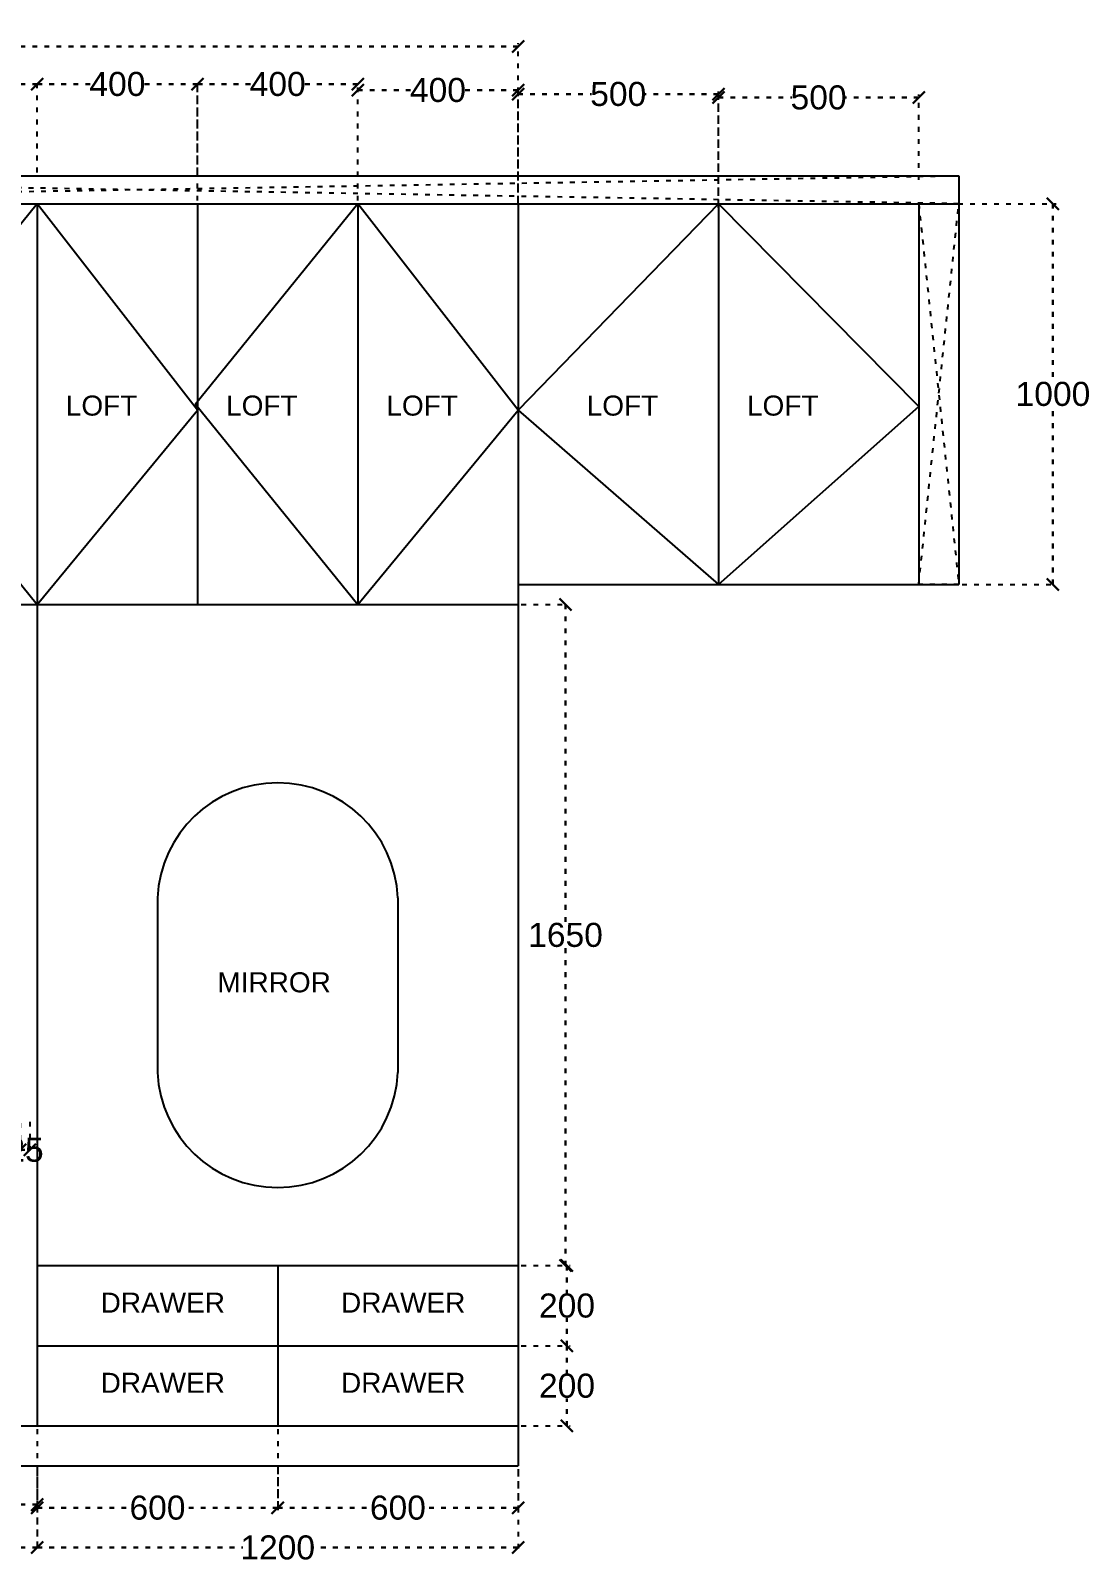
# Model space of a CAD drawing. Header units: millimetres. Extents: x 220712 to 1505573, y -354410 to 241923.
# Drawn here: x 339682 to 342324, y 117623 to 121448 of the extents above; entities that cross this region are included whole.
import ezdxf

# ---------------------------------------------------------------- set-up
doc = ezdxf.new("R2010")
doc.units = ezdxf.units.MM
doc.header["$MEASUREMENT"] = 0
doc.linetypes.add('ACAD_ISO03W100', pattern=[30, 12, -18])
doc.layers.add('Walls', color=253, linetype='Continuous')
doc.styles.get("Standard").update_dxf_attribs({"font": 'arial.ttf'})
doc.dimstyles.get("Standard").update_dxf_attribs({"dimtxt": 60, "dimasz": 30, "dimexe": 7.75, "dimexo": 8.13, "dimgap": 0.63, "dimtad": 0, "dimtih": 1, "dimtoh": 1, "dimdec": 0, "dimzin": 0, "dimtxsty": 'Standard', "dimblk": 'OBLIQUE', "dimcen": 2.25, "dimclrd": 1, "dimclre": 1, "dimclrt": 1, "dimadec": 0, "dimazin": 0, "dimtfac": 1, "dimtdec": 0, "dimtofl": 0, "dimtmove": 0, "dimatfit": 3, "dimfxl": 1, "dimtolj": 1, "dimtzin": 0, "dimlwd": 30, "dimarcsym": 0})

# ---------------------------------------------------------------- blocks, each defined once
blk = doc.blocks.new('_Oblique')
at = {"color": 0, "linetype": 'ByBlock', "lineweight": -2}
blk.add_line((-0.5, -0.5), (0.5, 0.5), dxfattribs=at)
blk = doc.blocks.new('*D1116')
at = {"layer": 'Defpoints', "color": 0, "linetype": 'ACAD_ISO03W100', "transparency": 16777216}
for p in [(340498.6, 121299.2), (340498.6, 121015.7), (340898.6, 121015.7)]:
    blk.add_point(p, dxfattribs=at)
at = {"layer": 'Walls', "color": 1, "linetype": 'ACAD_ISO03W100', "lineweight": -2, "transparency": 16777216}
for p, q in [((340498.6, 121023.8), (340498.6, 121307)), ((340898.6, 121023.8), (340898.6, 121307))]:
    blk.add_line(p, q, dxfattribs=at)
at = {"layer": 'Walls', "color": 1, "linetype": 'ACAD_ISO03W100', "lineweight": 30, "transparency": 16777216}
for p, q in [((340498.6, 121299.2), (340630.5, 121299.2)), ((340898.6, 121299.2), (340766.6, 121299.2))]:
    blk.add_line(p, q, dxfattribs=at)
at = {"layer": 'Walls', "color": 1, "linetype": 'ACAD_ISO03W100', "lineweight": 30, "transparency": 16777216, "xscale": 30, "yscale": 30, "zscale": 30, "rotation": 180}
blk.add_blockref('_Oblique', (340498.6, 121299.2), dxfattribs=at)
at = {"layer": 'Walls', "color": 1, "linetype": 'ACAD_ISO03W100', "lineweight": 30, "transparency": 16777216, "xscale": 30, "yscale": 30, "zscale": 30}
blk.add_blockref('_Oblique', (340898.6, 121299.2), dxfattribs=at)
at = {"layer": 'Walls', "color": 1, "linetype": 'ACAD_ISO03W100', "transparency": 16777216, "insert": (340698.6, 121299.2), "char_height": 60, "attachment_point": 5}
blk.add_mtext('\\A1;400', dxfattribs=at)
blk = doc.blocks.new('*D1117')
at = {"layer": 'Defpoints', "color": 0, "linetype": 'ACAD_ISO03W100', "transparency": 16777216}
for p in [(340098.6, 121314.2), (340098.6, 121015.7), (340498.6, 121015.7)]:
    blk.add_point(p, dxfattribs=at)
at = {"layer": 'Walls', "color": 1, "linetype": 'ACAD_ISO03W100', "lineweight": -2, "transparency": 16777216}
for p, q in [((340098.6, 121023.8), (340098.6, 121322)), ((340498.6, 121023.8), (340498.6, 121322))]:
    blk.add_line(p, q, dxfattribs=at)
at = {"layer": 'Walls', "color": 1, "linetype": 'ACAD_ISO03W100', "lineweight": 30, "transparency": 16777216}
for p, q in [((340098.6, 121314.2), (340230.5, 121314.2)), ((340498.6, 121314.2), (340366.6, 121314.2))]:
    blk.add_line(p, q, dxfattribs=at)
at = {"layer": 'Walls', "color": 1, "linetype": 'ACAD_ISO03W100', "lineweight": 30, "transparency": 16777216, "xscale": 30, "yscale": 30, "zscale": 30, "rotation": 180}
blk.add_blockref('_Oblique', (340098.6, 121314.2), dxfattribs=at)
at = {"layer": 'Walls', "color": 1, "linetype": 'ACAD_ISO03W100', "lineweight": 30, "transparency": 16777216, "xscale": 30, "yscale": 30, "zscale": 30}
blk.add_blockref('_Oblique', (340498.6, 121314.2), dxfattribs=at)
at = {"layer": 'Walls', "color": 1, "linetype": 'ACAD_ISO03W100', "transparency": 16777216, "insert": (340298.6, 121314.2), "char_height": 60, "attachment_point": 5}
blk.add_mtext('\\A1;400', dxfattribs=at)
blk = doc.blocks.new('*D1109')
at = {"layer": 'Defpoints', "color": 0, "linetype": 'ACAD_ISO03W100', "transparency": 16777216}
for p in [(339698.6, 121314.2), (339698.6, 121085.7), (340098.6, 121085.7)]:
    blk.add_point(p, dxfattribs=at)
at = {"layer": 'Walls', "color": 1, "linetype": 'ACAD_ISO03W100', "lineweight": -2, "transparency": 16777216}
for p, q in [((339698.6, 121093.8), (339698.6, 121322)), ((340098.6, 121093.8), (340098.6, 121322))]:
    blk.add_line(p, q, dxfattribs=at)
at = {"layer": 'Walls', "color": 1, "linetype": 'ACAD_ISO03W100', "lineweight": 30, "transparency": 16777216}
for p, q in [((339698.6, 121314.2), (339830.5, 121314.2)), ((340098.6, 121314.2), (339966.6, 121314.2))]:
    blk.add_line(p, q, dxfattribs=at)
at = {"layer": 'Walls', "color": 1, "linetype": 'ACAD_ISO03W100', "lineweight": 30, "transparency": 16777216, "xscale": 30, "yscale": 30, "zscale": 30, "rotation": 180}
blk.add_blockref('_Oblique', (339698.6, 121314.2), dxfattribs=at)
at = {"layer": 'Walls', "color": 1, "linetype": 'ACAD_ISO03W100', "lineweight": 30, "transparency": 16777216, "xscale": 30, "yscale": 30, "zscale": 30}
blk.add_blockref('_Oblique', (340098.6, 121314.2), dxfattribs=at)
at = {"layer": 'Walls', "color": 1, "linetype": 'ACAD_ISO03W100', "transparency": 16777216, "insert": (339898.6, 121314.2), "char_height": 60, "attachment_point": 5}
blk.add_mtext('\\A1;400', dxfattribs=at)
blk = doc.blocks.new('*D1110')
at = {"layer": 'Defpoints', "color": 0, "linetype": 'ACAD_ISO03W100', "transparency": 16777216}
for p in [(339298.6, 121314.2), (339298.6, 121085.7), (339698.6, 121085.7)]:
    blk.add_point(p, dxfattribs=at)
at = {"layer": 'Walls', "color": 1, "linetype": 'ACAD_ISO03W100', "lineweight": -2, "transparency": 16777216}
for p, q in [((339298.6, 121093.8), (339298.6, 121322)), ((339698.6, 121093.8), (339698.6, 121322))]:
    blk.add_line(p, q, dxfattribs=at)
at = {"layer": 'Walls', "color": 1, "linetype": 'ACAD_ISO03W100', "lineweight": 30, "transparency": 16777216}
for p, q in [((339298.6, 121314.2), (339430.5, 121314.2)), ((339698.6, 121314.2), (339566.6, 121314.2))]:
    blk.add_line(p, q, dxfattribs=at)
at = {"layer": 'Walls', "color": 1, "linetype": 'ACAD_ISO03W100', "lineweight": 30, "transparency": 16777216, "xscale": 30, "yscale": 30, "zscale": 30, "rotation": 180}
blk.add_blockref('_Oblique', (339298.6, 121314.2), dxfattribs=at)
at = {"layer": 'Walls', "color": 1, "linetype": 'ACAD_ISO03W100', "lineweight": 30, "transparency": 16777216, "xscale": 30, "yscale": 30, "zscale": 30}
blk.add_blockref('_Oblique', (339698.6, 121314.2), dxfattribs=at)
at = {"layer": 'Walls', "color": 1, "linetype": 'ACAD_ISO03W100', "transparency": 16777216, "insert": (339498.6, 121314.2), "char_height": 60, "attachment_point": 5}
blk.add_mtext('\\A1;400', dxfattribs=at)
blk = doc.blocks.new('*D1111')
at = {"layer": 'Defpoints', "color": 0, "linetype": 'ACAD_ISO03W100', "transparency": 16777216}
for p in [(340898.6, 121408.3), (337848.6, 121015.7), (340898.6, 121015.7)]:
    blk.add_point(p, dxfattribs=at)
at = {"layer": 'Walls', "color": 1, "linetype": 'ACAD_ISO03W100', "lineweight": -2, "transparency": 16777216}
for p, q in [((337848.6, 121023.8), (337848.6, 121416)), ((340898.6, 121023.8), (340898.6, 121416))]:
    blk.add_line(p, q, dxfattribs=at)
at = {"layer": 'Walls', "color": 1, "linetype": 'ACAD_ISO03W100', "lineweight": 30, "transparency": 16777216}
for p, q in [((337848.6, 121408.3), (339283.5, 121408.3)), ((340898.6, 121408.3), (339463.7, 121408.3))]:
    blk.add_line(p, q, dxfattribs=at)
at = {"layer": 'Walls', "color": 1, "linetype": 'ACAD_ISO03W100', "lineweight": 30, "transparency": 16777216, "xscale": 30, "yscale": 30, "zscale": 30, "rotation": 180}
blk.add_blockref('_Oblique', (337848.6, 121408.3), dxfattribs=at)
at = {"layer": 'Walls', "color": 1, "linetype": 'ACAD_ISO03W100', "lineweight": 30, "transparency": 16777216, "xscale": 30, "yscale": 30, "zscale": 30}
blk.add_blockref('_Oblique', (340898.6, 121408.3), dxfattribs=at)
at = {"layer": 'Walls', "color": 1, "linetype": 'ACAD_ISO03W100', "transparency": 16777216, "insert": (339373.6, 121408.3), "char_height": 60, "attachment_point": 5}
blk.add_mtext('\\A1;3050', dxfattribs=at)
blk = doc.blocks.new('*D1122')
at = {"layer": 'Defpoints', "color": 0, "linetype": 'ACAD_ISO03W100', "transparency": 16777216}
for p in [(340898.6, 118165.7), (340898.6, 117965.7), (341020.7, 117965.7)]:
    blk.add_point(p, dxfattribs=at)
at = {"layer": 'Walls', "color": 1, "linetype": 'ACAD_ISO03W100', "lineweight": -2, "transparency": 16777216}
for p, q in [((340906.7, 118165.7), (341028.5, 118165.7)), ((340906.7, 117965.7), (341028.5, 117965.7))]:
    blk.add_line(p, q, dxfattribs=at)
at = {"layer": 'Walls', "color": 1, "linetype": 'ACAD_ISO03W100', "lineweight": 30, "transparency": 16777216}
for p, q in [((341020.7, 118165.7), (341020.7, 118096.9)), ((341020.7, 117965.7), (341020.7, 118034.4))]:
    blk.add_line(p, q, dxfattribs=at)
at = {"layer": 'Walls', "color": 1, "linetype": 'ACAD_ISO03W100', "lineweight": 30, "transparency": 16777216, "xscale": 30, "yscale": 30, "zscale": 30}
for p, rotation in [((341020.7, 118165.7), 90), ((341020.7, 117965.7), 270)]:
    blk.add_blockref('_Oblique', p, dxfattribs=dict(at, rotation=rotation))
at = {"layer": 'Walls', "color": 1, "linetype": 'ACAD_ISO03W100', "transparency": 16777216, "insert": (341020.7, 118065.7), "char_height": 60, "attachment_point": 5}
blk.add_mtext('\\A1;200', dxfattribs=at)
blk = doc.blocks.new('*D1123')
at = {"layer": 'Defpoints', "color": 0, "linetype": 'ACAD_ISO03W100', "transparency": 16777216}
for p in [(340898.6, 118365.7), (340898.6, 118165.7), (341020.7, 118165.7)]:
    blk.add_point(p, dxfattribs=at)
at = {"layer": 'Walls', "color": 1, "linetype": 'ACAD_ISO03W100', "lineweight": -2, "transparency": 16777216}
for p, q in [((340906.7, 118365.7), (341028.5, 118365.7)), ((340906.7, 118165.7), (341028.5, 118165.7))]:
    blk.add_line(p, q, dxfattribs=at)
at = {"layer": 'Walls', "color": 1, "linetype": 'ACAD_ISO03W100', "lineweight": 30, "transparency": 16777216}
for p, q in [((341020.7, 118365.7), (341020.7, 118296.9)), ((341020.7, 118165.7), (341020.7, 118234.4))]:
    blk.add_line(p, q, dxfattribs=at)
at = {"layer": 'Walls', "color": 1, "linetype": 'ACAD_ISO03W100', "lineweight": 30, "transparency": 16777216, "xscale": 30, "yscale": 30, "zscale": 30}
for p, rotation in [((341020.7, 118365.7), 90), ((341020.7, 118165.7), 270)]:
    blk.add_blockref('_Oblique', p, dxfattribs=dict(at, rotation=rotation))
at = {"layer": 'Walls', "color": 1, "linetype": 'ACAD_ISO03W100', "transparency": 16777216, "insert": (341020.7, 118265.7), "char_height": 60, "attachment_point": 5}
blk.add_mtext('\\A1;200', dxfattribs=at)
blk = doc.blocks.new('*D1112')
at = {"layer": 'Defpoints', "color": 0, "linetype": 'ACAD_ISO03W100', "transparency": 16777216}
for p in [(340898.6, 120015.7), (340898.6, 118365.7), (341017, 118365.7)]:
    blk.add_point(p, dxfattribs=at)
at = {"layer": 'Walls', "color": 1, "linetype": 'ACAD_ISO03W100', "lineweight": -2, "transparency": 16777216}
for p, q in [((340906.7, 120015.7), (341024.7, 120015.7)), ((340906.7, 118365.7), (341024.7, 118365.7))]:
    blk.add_line(p, q, dxfattribs=at)
at = {"layer": 'Walls', "color": 1, "linetype": 'ACAD_ISO03W100', "lineweight": 30, "transparency": 16777216}
for p, q in [((341017, 120015.7), (341017, 119221.9)), ((341017, 118365.7), (341017, 119159.4))]:
    blk.add_line(p, q, dxfattribs=at)
at = {"layer": 'Walls', "color": 1, "linetype": 'ACAD_ISO03W100', "lineweight": 30, "transparency": 16777216, "xscale": 30, "yscale": 30, "zscale": 30}
for p, rotation in [((341017, 120015.7), 90), ((341017, 118365.7), 270)]:
    blk.add_blockref('_Oblique', p, dxfattribs=dict(at, rotation=rotation))
at = {"layer": 'Walls', "color": 1, "linetype": 'ACAD_ISO03W100', "transparency": 16777216, "insert": (341017, 119190.7), "char_height": 60, "attachment_point": 5}
blk.add_mtext('\\A1;1650', dxfattribs=at)
blk = doc.blocks.new('*D1113')
at = {"layer": 'Defpoints', "color": 0, "linetype": 'ACAD_ISO03W100', "transparency": 16777216}
for p in [(338898.6, 117965.7), (339698.6, 117965.7), (339698.6, 117769.2)]:
    blk.add_point(p, dxfattribs=at)
at = {"layer": 'Walls', "color": 1, "linetype": 'ACAD_ISO03W100', "lineweight": -2, "transparency": 16777216}
for p, q in [((338898.6, 117957.5), (338898.6, 117761.4)), ((339698.6, 117957.5), (339698.6, 117761.4))]:
    blk.add_line(p, q, dxfattribs=at)
at = {"layer": 'Walls', "color": 1, "linetype": 'ACAD_ISO03W100', "lineweight": 30, "transparency": 16777216}
for p, q in [((338898.6, 117769.2), (339231.7, 117769.2)), ((339698.6, 117769.2), (339365.4, 117769.2))]:
    blk.add_line(p, q, dxfattribs=at)
at = {"layer": 'Walls', "color": 1, "linetype": 'ACAD_ISO03W100', "lineweight": 30, "transparency": 16777216, "xscale": 30, "yscale": 30, "zscale": 30, "rotation": 180}
blk.add_blockref('_Oblique', (338898.6, 117769.2), dxfattribs=at)
at = {"layer": 'Walls', "color": 1, "linetype": 'ACAD_ISO03W100', "lineweight": 30, "transparency": 16777216, "xscale": 30, "yscale": 30, "zscale": 30}
blk.add_blockref('_Oblique', (339698.6, 117769.2), dxfattribs=at)
at = {"layer": 'Walls', "color": 1, "linetype": 'ACAD_ISO03W100', "transparency": 16777216, "insert": (339298.6, 117769.2), "char_height": 60, "attachment_point": 5}
blk.add_mtext('\\A1;800', dxfattribs=at)
blk = doc.blocks.new('*D1129')
at = {"layer": 'Defpoints', "color": 0, "linetype": 'ACAD_ISO03W100', "transparency": 16777216}
for p in [(339698.6, 117965.7), (340298.6, 117965.7), (339698.6, 117761.4)]:
    blk.add_point(p, dxfattribs=at)
at = {"layer": 'Walls', "color": 1, "linetype": 'ACAD_ISO03W100', "lineweight": -2, "transparency": 16777216}
for p, q in [((339698.6, 117957.5), (339698.6, 117753.7)), ((340298.6, 117957.5), (340298.6, 117753.7))]:
    blk.add_line(p, q, dxfattribs=at)
at = {"layer": 'Walls', "color": 1, "linetype": 'ACAD_ISO03W100', "lineweight": 30, "transparency": 16777216}
for p, q in [((339698.6, 117761.4), (339931.6, 117761.4)), ((340298.6, 117761.4), (340065.5, 117761.4))]:
    blk.add_line(p, q, dxfattribs=at)
at = {"layer": 'Walls', "color": 1, "linetype": 'ACAD_ISO03W100', "lineweight": 30, "transparency": 16777216, "xscale": 30, "yscale": 30, "zscale": 30, "rotation": 180}
blk.add_blockref('_Oblique', (339698.6, 117761.4), dxfattribs=at)
at = {"layer": 'Walls', "color": 1, "linetype": 'ACAD_ISO03W100', "lineweight": 30, "transparency": 16777216, "xscale": 30, "yscale": 30, "zscale": 30}
blk.add_blockref('_Oblique', (340298.6, 117761.4), dxfattribs=at)
at = {"layer": 'Walls', "color": 1, "linetype": 'ACAD_ISO03W100', "transparency": 16777216, "insert": (339998.6, 117761.4), "char_height": 60, "attachment_point": 5}
blk.add_mtext('\\A1;600', dxfattribs=at)
blk = doc.blocks.new('*D1130')
at = {"layer": 'Defpoints', "color": 0, "linetype": 'ACAD_ISO03W100', "transparency": 16777216}
for p in [(340298.6, 117865.7), (340898.6, 117865.7), (340298.6, 117761.4)]:
    blk.add_point(p, dxfattribs=at)
at = {"layer": 'Walls', "color": 1, "linetype": 'ACAD_ISO03W100', "lineweight": -2, "transparency": 16777216}
for p, q in [((340298.6, 117857.5), (340298.6, 117753.7)), ((340898.6, 117857.5), (340898.6, 117753.7))]:
    blk.add_line(p, q, dxfattribs=at)
at = {"layer": 'Walls', "color": 1, "linetype": 'ACAD_ISO03W100', "lineweight": 30, "transparency": 16777216}
for p, q in [((340298.6, 117761.4), (340531.6, 117761.4)), ((340898.6, 117761.4), (340665.5, 117761.4))]:
    blk.add_line(p, q, dxfattribs=at)
at = {"layer": 'Walls', "color": 1, "linetype": 'ACAD_ISO03W100', "lineweight": 30, "transparency": 16777216, "xscale": 30, "yscale": 30, "zscale": 30, "rotation": 180}
blk.add_blockref('_Oblique', (340298.6, 117761.4), dxfattribs=at)
at = {"layer": 'Walls', "color": 1, "linetype": 'ACAD_ISO03W100', "lineweight": 30, "transparency": 16777216, "xscale": 30, "yscale": 30, "zscale": 30}
blk.add_blockref('_Oblique', (340898.6, 117761.4), dxfattribs=at)
at = {"layer": 'Walls', "color": 1, "linetype": 'ACAD_ISO03W100', "transparency": 16777216, "insert": (340598.6, 117761.4), "char_height": 60, "attachment_point": 5}
blk.add_mtext('\\A1;600', dxfattribs=at)
blk = doc.blocks.new('*D1114')
at = {"layer": 'Defpoints', "color": 0, "linetype": 'ACAD_ISO03W100', "transparency": 16777216}
for p in [(337848.6, 117865.7), (339698.6, 117865.7), (339698.6, 117662.1)]:
    blk.add_point(p, dxfattribs=at)
at = {"layer": 'Walls', "color": 1, "linetype": 'ACAD_ISO03W100', "lineweight": -2, "transparency": 16777216}
for p, q in [((337848.6, 117857.5), (337848.6, 117654.4)), ((339698.6, 117857.5), (339698.6, 117654.4))]:
    blk.add_line(p, q, dxfattribs=at)
at = {"layer": 'Walls', "color": 1, "linetype": 'ACAD_ISO03W100', "lineweight": 30, "transparency": 16777216}
for p, q in [((337848.6, 117662.1), (338686.3, 117662.1)), ((339698.6, 117662.1), (338860.9, 117662.1))]:
    blk.add_line(p, q, dxfattribs=at)
at = {"layer": 'Walls', "color": 1, "linetype": 'ACAD_ISO03W100', "lineweight": 30, "transparency": 16777216, "xscale": 30, "yscale": 30, "zscale": 30, "rotation": 180}
blk.add_blockref('_Oblique', (337848.6, 117662.1), dxfattribs=at)
at = {"layer": 'Walls', "color": 1, "linetype": 'ACAD_ISO03W100', "lineweight": 30, "transparency": 16777216, "xscale": 30, "yscale": 30, "zscale": 30}
blk.add_blockref('_Oblique', (339698.6, 117662.1), dxfattribs=at)
at = {"layer": 'Walls', "color": 1, "linetype": 'ACAD_ISO03W100', "transparency": 16777216, "insert": (338773.6, 117662.1), "char_height": 60, "attachment_point": 5}
blk.add_mtext('\\A1;1960', dxfattribs=at)
blk = doc.blocks.new('*D1115')
at = {"layer": 'Defpoints', "color": 0, "linetype": 'ACAD_ISO03W100', "transparency": 16777216}
for p in [(339698.6, 117859.5), (340898.6, 117859.5), (340898.6, 117662.1)]:
    blk.add_point(p, dxfattribs=at)
at = {"layer": 'Walls', "color": 1, "linetype": 'ACAD_ISO03W100', "lineweight": -2, "transparency": 16777216}
for p, q in [((339698.6, 117851.4), (339698.6, 117654.4)), ((340898.6, 117851.4), (340898.6, 117654.4))]:
    blk.add_line(p, q, dxfattribs=at)
at = {"layer": 'Walls', "color": 1, "linetype": 'ACAD_ISO03W100', "lineweight": 30, "transparency": 16777216}
for p, q in [((339698.6, 117662.1), (340211.3, 117662.1)), ((340898.6, 117662.1), (340385.9, 117662.1))]:
    blk.add_line(p, q, dxfattribs=at)
at = {"layer": 'Walls', "color": 1, "linetype": 'ACAD_ISO03W100', "lineweight": 30, "transparency": 16777216, "xscale": 30, "yscale": 30, "zscale": 30, "rotation": 180}
blk.add_blockref('_Oblique', (339698.6, 117662.1), dxfattribs=at)
at = {"layer": 'Walls', "color": 1, "linetype": 'ACAD_ISO03W100', "lineweight": 30, "transparency": 16777216, "xscale": 30, "yscale": 30, "zscale": 30}
blk.add_blockref('_Oblique', (340898.6, 117662.1), dxfattribs=at)
at = {"layer": 'Walls', "color": 1, "linetype": 'ACAD_ISO03W100', "transparency": 16777216, "insert": (340298.6, 117662.1), "char_height": 60, "attachment_point": 5}
blk.add_mtext('\\A1;1200', dxfattribs=at)
blk = doc.blocks.new('*D1133')
at = {"layer": 'Defpoints', "color": 0, "linetype": 'ACAD_ISO03W100', "transparency": 16777216}
for p in [(339655.6, 118729.7), (339680.2, 118732.7), (339680.2, 118654.6)]:
    blk.add_point(p, dxfattribs=at)
at = {"layer": 'Walls', "color": 1, "linetype": 'ACAD_ISO03W100', "lineweight": -2, "transparency": 16777216}
for p, q in [((339680.2, 118724.6), (339680.2, 118646.9)), ((339655.6, 118721.5), (339655.6, 118646.9))]:
    blk.add_line(p, q, dxfattribs=at)
at = {"layer": 'Walls', "color": 1, "linetype": 'ACAD_ISO03W100', "lineweight": 30, "transparency": 16777216}
blk.add_line((339655.6, 118654.6), (339680.2, 118654.6), dxfattribs=at)
at = {"layer": 'Walls', "color": 1, "linetype": 'ACAD_ISO03W100', "lineweight": 30, "transparency": 16777216, "xscale": 30, "yscale": 30, "zscale": 30, "rotation": 180}
blk.add_blockref('_Oblique', (339655.6, 118654.6), dxfattribs=at)
at = {"layer": 'Walls', "color": 1, "linetype": 'ACAD_ISO03W100', "lineweight": 30, "transparency": 16777216, "xscale": 30, "yscale": 30, "zscale": 30}
blk.add_blockref('_Oblique', (339680.2, 118654.6), dxfattribs=at)
at = {"layer": 'Walls', "color": 1, "linetype": 'ACAD_ISO03W100', "transparency": 16777216, "insert": (339667.9, 118654.6), "char_height": 60, "attachment_point": 5}
blk.add_mtext('\\A1;25', dxfattribs=at)
blk = doc.blocks.new('*D1985')
at = {"layer": 'Defpoints', "color": 0, "linetype": 'ACAD_ISO03W100', "transparency": 16777216}
for p in [(341898.6, 121015.7), (341998.6, 120065.7), (342233.6, 120065.7)]:
    blk.add_point(p, dxfattribs=at)
at = {"layer": 'Walls', "color": 1, "linetype": 'ACAD_ISO03W100', "lineweight": -2, "transparency": 16777216}
for p, q in [((341906.7, 121015.7), (342241.3, 121015.7)), ((342006.7, 120065.7), (342241.3, 120065.7))]:
    blk.add_line(p, q, dxfattribs=at)
at = {"layer": 'Walls', "color": 1, "linetype": 'ACAD_ISO03W100', "lineweight": 30, "transparency": 16777216}
for p, q in [((342233.6, 121015.7), (342233.6, 120571.9)), ((342233.6, 120065.7), (342233.6, 120509.4))]:
    blk.add_line(p, q, dxfattribs=at)
at = {"layer": 'Walls', "color": 1, "linetype": 'ACAD_ISO03W100', "lineweight": 30, "transparency": 16777216, "xscale": 30, "yscale": 30, "zscale": 30}
for p, rotation in [((342233.6, 121015.7), 90), ((342233.6, 120065.7), 270)]:
    blk.add_blockref('_Oblique', p, dxfattribs=dict(at, rotation=rotation))
at = {"layer": 'Walls', "color": 1, "linetype": 'ACAD_ISO03W100', "transparency": 16777216, "insert": (342233.6, 120540.7), "char_height": 60, "attachment_point": 5}
blk.add_mtext('\\A1;1000', dxfattribs=at)
blk = doc.blocks.new('*D1987')
at = {"layer": 'Defpoints', "color": 0, "linetype": 'ACAD_ISO03W100', "transparency": 16777216}
for p in [(341398.6, 121280.7), (341898.6, 121067.1), (341398.6, 120997.1)]:
    blk.add_point(p, dxfattribs=at)
at = {"layer": 'Walls', "color": 1, "linetype": 'ACAD_ISO03W100', "lineweight": -2, "transparency": 16777216}
for p, q in [((341398.6, 121005.2), (341398.6, 121288.4)), ((341898.6, 121075.2), (341898.6, 121288.4))]:
    blk.add_line(p, q, dxfattribs=at)
at = {"layer": 'Walls', "color": 1, "linetype": 'ACAD_ISO03W100', "lineweight": 30, "transparency": 16777216}
for p, q in [((341398.6, 121280.7), (341581.8, 121280.7)), ((341898.6, 121280.7), (341715.4, 121280.7))]:
    blk.add_line(p, q, dxfattribs=at)
at = {"layer": 'Walls', "color": 1, "linetype": 'ACAD_ISO03W100', "lineweight": 30, "transparency": 16777216, "xscale": 30, "yscale": 30, "zscale": 30, "rotation": 180}
blk.add_blockref('_Oblique', (341398.6, 121280.7), dxfattribs=at)
at = {"layer": 'Walls', "color": 1, "linetype": 'ACAD_ISO03W100', "lineweight": 30, "transparency": 16777216, "xscale": 30, "yscale": 30, "zscale": 30}
blk.add_blockref('_Oblique', (341898.6, 121280.7), dxfattribs=at)
at = {"layer": 'Walls', "color": 1, "linetype": 'ACAD_ISO03W100', "transparency": 16777216, "insert": (341648.6, 121280.7), "char_height": 60, "attachment_point": 5}
blk.add_mtext('\\A1;500', dxfattribs=at)
blk = doc.blocks.new('*D1986')
at = {"layer": 'Defpoints', "color": 0, "linetype": 'ACAD_ISO03W100', "transparency": 16777216}
for p in [(340898.6, 121289.3), (340898.6, 121005.8), (341398.6, 121005.8)]:
    blk.add_point(p, dxfattribs=at)
at = {"layer": 'Walls', "color": 1, "linetype": 'ACAD_ISO03W100', "lineweight": -2, "transparency": 16777216}
for p, q in [((340898.6, 121013.9), (340898.6, 121297.1)), ((341398.6, 121013.9), (341398.6, 121297.1))]:
    blk.add_line(p, q, dxfattribs=at)
at = {"layer": 'Walls', "color": 1, "linetype": 'ACAD_ISO03W100', "lineweight": 30, "transparency": 16777216}
for p, q in [((340898.6, 121289.3), (341081.8, 121289.3)), ((341398.6, 121289.3), (341215.4, 121289.3))]:
    blk.add_line(p, q, dxfattribs=at)
at = {"layer": 'Walls', "color": 1, "linetype": 'ACAD_ISO03W100', "lineweight": 30, "transparency": 16777216, "xscale": 30, "yscale": 30, "zscale": 30, "rotation": 180}
blk.add_blockref('_Oblique', (340898.6, 121289.3), dxfattribs=at)
at = {"layer": 'Walls', "color": 1, "linetype": 'ACAD_ISO03W100', "lineweight": 30, "transparency": 16777216, "xscale": 30, "yscale": 30, "zscale": 30}
blk.add_blockref('_Oblique', (341398.6, 121289.3), dxfattribs=at)
at = {"layer": 'Walls', "color": 1, "linetype": 'ACAD_ISO03W100', "transparency": 16777216, "insert": (341148.6, 121289.3), "char_height": 60, "attachment_point": 5}
blk.add_mtext('\\A1;500', dxfattribs=at)

msp = doc.modelspace()

# ---------------------------------------------------------------- linework, layer by layer
at = {"layer": 'Walls', "color": 18, "true_color": 0x000000}
for p, q in [((337848.6, 121085.7), (341998.6, 121085.7)), ((341998.6, 121085.7), (341998.6, 120065.7)), ((337848.6, 121015.7), (341998.6, 121015.7)), ((339698.6, 121015.7), (339698.6, 117965.7)), ((340098.6, 121015.7), (340098.6, 120015.7)), ((340498.6, 121015.7), (340498.6, 120015.7)), ((340898.6, 121015.7), (340898.6, 120015.7)), ((341398.6, 121015.7), (341398.6, 120065.7)), ((341898.6, 121017.4), (341898.6, 120065.7)), ((340898.6, 120065.7), (341998.6, 120065.7)), ((341898.6, 120065.7), (341998.6, 120065.7)), ((337848.6, 120015.7), (340898.6, 120015.7)), ((340898.6, 120015.7), (340898.6, 117865.7)), ((339698.6, 118365.7), (340898.6, 118365.7)), ((340298.6, 118365.7), (340298.6, 117965.7)), ((339698.6, 118165.7), (340898.6, 118165.7)), ((337848.6, 117965.7), (340898.6, 117965.7)), ((337848.6, 117865.7), (340898.6, 117865.7))]:
    msp.add_line(p, q, dxfattribs=at)
at = {"layer": 'Walls', "color": 18, "linetype": 'ByBlock', "true_color": 0x000000}
for p, q in [((339998.6, 119283.8), (339998.6, 118847.6)), ((340598.6, 119283.8), (340598.6, 118847.6))]:
    msp.add_line(p, q, dxfattribs=at)
at = {"layer": 'Walls', "color": 240, "linetype": 'ACAD_ISO03W100', "true_color": 0xed1f24}
for points in [[(337848.6, 121015.7), (341998.6, 121085.7), (341998.6, 121015.7), (337848.6, 121085.7)], [(341898.6, 121015.7), (341998.6, 120065.7), (341898.6, 120065.7), (341998.6, 121015.7)]]:
    msp.add_lwpolyline(points, dxfattribs=at)
at = {"layer": 'Walls', "color": 9, "true_color": 0xc7c8ca}
for points in [[(339698.6, 121015.7), (339293.6, 120515.7), (339698.6, 120015.7), (340098.6, 120500.6), (339698.6, 121015.7)], [(340498.6, 121015.7), (340093.6, 120515.7), (340498.6, 120015.7), (340898.6, 120500.6), (340498.6, 121015.7)], [(341398.6, 121015.7), (340898.6, 120500.6), (341398.6, 120065.7), (341898.6, 120509.6), (341398.6, 121015.7)]]:
    msp.add_lwpolyline(points, dxfattribs=at)
at = {"layer": 'Walls', "color": 18, "linetype": 'ByBlock', "true_color": 0x000000}
for centre, start, end in [((340298.6, 119270.3), 2.5707, 177.4293), ((340298.6, 118861), 182.5707, 357.4293)]:
    msp.add_arc(centre, 300.3, start, end, dxfattribs=at)

# ---------------------------------------------------------------- texts
at = {"color": 7, "char_height": 50, "attachment_point": 1}
for s, width, insert in [('LOFT', 282.386, (339769.9, 120537)), ('LOFT', 282.386, (340169.9, 120537)), ('LOFT', 282.386, (340569.9, 120537)), ('LOFT', 282.386, (341069.9, 120537)), ('LOFT', 282.386, (341469.9, 120537)), ('MIRROR', 300.775, (340148.1, 119097.8)), ('DRAWER', 300.775, (339856.7, 118298.3)), ('DRAWER', 300.775, (340456.7, 118298.3)), ('DRAWER', 300.775, (339856.7, 118098.3)), ('DRAWER', 300.775, (340456.7, 118098.3))]:
    msp.add_mtext_dynamic_manual_height_columns(s, width=width, gutter_width=1213, heights=[0], dxfattribs=dict(at, insert=insert))

# ---------------------------------------------------------------- dimensions: what is measured, and where the dimension line sits
at = {"layer": 'Walls', "color": 18, "linetype": 'ACAD_ISO03W100', "true_color": 0x000000}
for base, p1, p2, picture, middle in [((340898.6, 121408.3), (337848.6, 121015.7), (340898.6, 121015.7), '*D1111', (339373.6, 121408.3)), ((339680.2, 118654.6), (339655.6, 118729.7), (339680.2, 118732.7), '*D1133', (339667.9, 118654.6))]:
    dim = msp.add_linear_dim(base=base, p1=p1, p2=p2, dimstyle='Standard', dxfattribs=at)
    dim.commit()
    dim.dimension.update_dxf_attribs({"geometry": picture, "text_midpoint": middle, "dimtype": 160})
for base, p1, p2, picture, middle in [((339298.6, 121314.2), (339698.6, 121085.7), (339298.6, 121085.7), '*D1110', (339498.6, 121314.2)), ((339698.6, 121314.2), (340098.6, 121085.7), (339698.6, 121085.7), '*D1109', (339898.6, 121314.2)), ((340098.6, 121314.2), (340498.6, 121015.7), (340098.6, 121015.7), '*D1117', (340298.6, 121314.2)), ((340498.6, 121299.2), (340898.6, 121015.7), (340498.6, 121015.7), '*D1116', (340698.6, 121299.2)), ((340898.6, 121289.3), (341398.6, 121005.8), (340898.6, 121005.8), '*D1986', (341148.6, 121289.3)), ((341398.6, 121280.7), (341898.6, 121067.1), (341398.6, 120997.1), '*D1987', (341648.6, 121280.7))]:
    dim = msp.add_linear_dim(base=base, p1=p1, p2=p2, dimstyle='Standard', dxfattribs=at)
    dim.commit()
    dim.dimension.update_dxf_attribs({"geometry": picture, "text_midpoint": middle})
at = {"layer": 'Walls', "color": 240, "linetype": 'ACAD_ISO03W100', "true_color": 0xed1f24}
dim = msp.add_linear_dim(base=(342233.6, 120065.7), p1=(341898.6, 121015.7), p2=(341998.6, 120065.7), angle=90, text='1000', dimstyle='Standard', dxfattribs=at)
dim.commit()
dim.dimension.update_dxf_attribs({"geometry": '*D1985', "text_midpoint": (342233.6, 120540.7)})
at = {"layer": 'Walls', "color": 18, "linetype": 'ACAD_ISO03W100', "true_color": 0x000000}
for base, p1, p2, picture, middle in [((341017, 118365.7), (340898.6, 120015.7), (340898.6, 118365.7), '*D1112', (341017, 119190.7)), ((341020.7, 118165.7), (340898.6, 118365.7), (340898.6, 118165.7), '*D1123', (341020.7, 118265.7)), ((341020.7, 117965.7), (340898.6, 118165.7), (340898.6, 117965.7), '*D1122', (341020.7, 118065.7))]:
    dim = msp.add_linear_dim(base=base, p1=p1, p2=p2, angle=90, dimstyle='Standard', dxfattribs=at)
    dim.commit()
    dim.dimension.update_dxf_attribs({"geometry": picture, "text_midpoint": middle})
at = {"layer": 'Walls', "color": 240, "linetype": 'ACAD_ISO03W100', "true_color": 0xed1f24}
for base, p1, p2, picture, middle in [((339698.6, 117769.2), (338898.6, 117965.7), (339698.6, 117965.7), '*D1113', (339298.6, 117769.2)), ((339698.6, 117761.4), (340298.6, 117965.7), (339698.6, 117965.7), '*D1129', (339998.6, 117761.4)), ((340898.6, 117662.1), (339698.6, 117859.5), (340898.6, 117859.5), '*D1115', (340298.6, 117662.1)), ((340298.6, 117761.4), (340898.6, 117865.7), (340298.6, 117865.7), '*D1130', (340598.6, 117761.4))]:
    dim = msp.add_linear_dim(base=base, p1=p1, p2=p2, dimstyle='Standard', dxfattribs=at)
    dim.commit()
    dim.dimension.update_dxf_attribs({"geometry": picture, "text_midpoint": middle})
dim = msp.add_linear_dim(base=(339698.6, 117662.1), p1=(337848.6, 117865.7), p2=(339698.6, 117865.7), text='1960', dimstyle='Standard', dxfattribs=at)
dim.commit()
dim.dimension.update_dxf_attribs({"geometry": '*D1114', "text_midpoint": (338773.6, 117662.1)})

doc.saveas('drawing.dxf')
